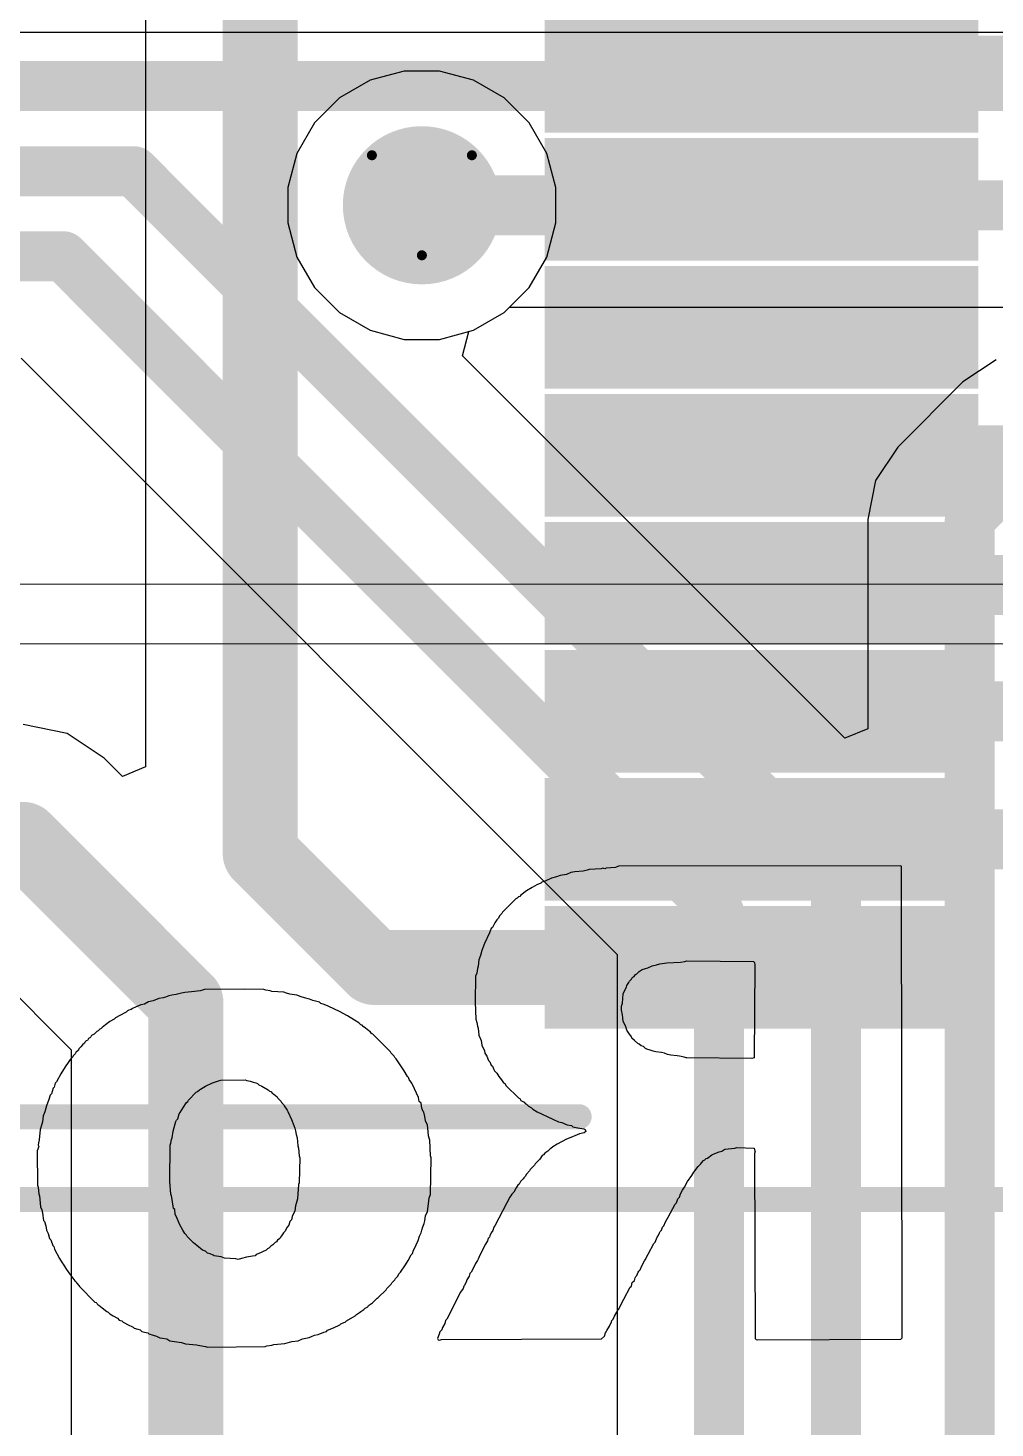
# Model space of a CAD drawing. Header units: inches. Extents: x -21 to 276, y -5 to 220.
# Drawn here: x 42.23 to 47.15, y 39.46 to 46.56 of the extents above; entities that cross this region are included whole.
import ezdxf

# ---------------------------------------------------------------- set-up
doc = ezdxf.new("R2010")
doc.units = ezdxf.units.IN
for name, color, linetype in [('Bottom Layer', 5, 'Continuous'), ('Bottom Overlay', 54, 'Continuous'), ('Bottom Solder', 6, 'Continuous'), ('Drill Drawing', 1, 'Continuous'), ('Ground', 16, 'Continuous'), ('Power + Signal', 76, 'Continuous'), ('Top Layer', 1, 'Continuous'), ('Top Overlay', 2, 'Continuous'), ('Top Paste', 8, 'Continuous'), ('Top Solder', 216, 'Continuous'), ('Via Holes', 16, 'Continuous')]:
    doc.layers.add(name, color=color, linetype=linetype)

# ---------------------------------------------------------------- blocks, each defined once
blk = doc.blocks.new('SSOP_20_208____1')
at = {"layer": 'Top Layer'}
for points in [[(2.491, 1.835), (4.491, 1.835), (4.491, 1.415), (2.491, 1.415)], [(2.491, 1.185), (4.491, 1.185), (4.491, 0.765), (2.491, 0.765)], [(2.491, 0.535), (4.491, 0.535), (4.491, 0.115), (2.491, 0.115)], [(2.491, -0.115), (4.491, -0.115), (4.491, -0.535), (2.491, -0.535)], [(2.491, -0.765), (4.491, -0.765), (4.491, -1.185), (2.491, -1.185)], [(2.491, -1.415), (4.491, -1.415), (4.491, -1.835), (2.491, -1.835)], [(2.491, -2.065), (4.491, -2.065), (4.491, -2.485), (2.491, -2.485)], [(2.491, -2.715), (4.491, -2.715), (4.491, -3.135), (2.491, -3.135)]]:
    blk.add_hatch(color=1, dxfattribs=at).paths.add_polyline_path(points)
at = {"layer": 'Top Paste'}
for points in [[(2.491, 1.835), (4.491, 1.835), (4.491, 1.415), (2.491, 1.415)], [(2.491, 1.185), (4.491, 1.185), (4.491, 0.765), (2.491, 0.765)], [(2.491, 0.535), (4.491, 0.535), (4.491, 0.115), (2.491, 0.115)], [(2.491, -0.115), (4.491, -0.115), (4.491, -0.535), (2.491, -0.535)], [(2.491, -0.765), (4.491, -0.765), (4.491, -1.185), (2.491, -1.185)], [(2.491, -1.415), (4.491, -1.415), (4.491, -1.835), (2.491, -1.835)], [(2.491, -2.065), (4.491, -2.065), (4.491, -2.485), (2.491, -2.485)], [(2.491, -2.715), (4.491, -2.715), (4.491, -3.135), (2.491, -3.135)]]:
    blk.add_hatch(color=8, dxfattribs=at).paths.add_polyline_path(points)
at = {"layer": 'Top Solder'}
for points in [[(2.3894, 1.9366), (4.5926, 1.9366), (4.5926, 1.3134), (2.3894, 1.3134)], [(2.3894, 1.2866), (4.5926, 1.2866), (4.5926, 0.6634), (2.3894, 0.6634)], [(2.3894, 0.6366), (4.5926, 0.6366), (4.5926, 0.0134), (2.3894, 0.0134)], [(2.3894, -0.0134), (4.5926, -0.0134), (4.5926, -0.6366), (2.3894, -0.6366)], [(2.3894, -0.6634), (4.5926, -0.6634), (4.5926, -1.2866), (2.3894, -1.2866)], [(2.3894, -1.3134), (4.5926, -1.3134), (4.5926, -1.9366), (2.3894, -1.9366)], [(2.3894, -1.9634), (4.5926, -1.9634), (4.5926, -2.5866), (2.3894, -2.5866)], [(2.3894, -2.6134), (4.5926, -2.6134), (4.5926, -3.2366), (2.3894, -3.2366)]]:
    blk.add_hatch(color=216, dxfattribs=at).paths.add_polyline_path(points)
at = {"layer": 'Top Overlay'}
blk.add_lwpolyline([(-2.54, -3.683, 0.127, 0.127, 0), (2.5654, -3.683, 0.127, 0.127, 0)], format="xyseb", dxfattribs=at)
blk.add_lwpolyline([(2.5337, -3.683, 0.0635, 0.0635, 1), (2.5972, -3.683, 0.0635, 0.0635, 1)], format="xyseb", close=True, dxfattribs=at)
blk = doc.blocks.new('HC_49S_SMD_52')
at = {"layer": 'Top Overlay'}
blk.add_lwpolyline([(-5.715, 2.5146, 0.127, 0.127, 0), (5.715, 2.5146, 0.127, 0.127, 0)], format="xyseb", dxfattribs=at)

msp = doc.modelspace()

# ---------------------------------------------------------------- hatches: boundary and pattern name
at = {"layer": 'Bottom Layer'}
h = msp.add_hatch(color=5, dxfattribs=at)
edge = h.paths.add_edge_path()
edge.add_arc((44.2353, 45.6628), 0.3, 0, 360)
at = {"layer": 'Bottom Solder'}
h = msp.add_hatch(color=6, dxfattribs=at)
edge = h.paths.add_edge_path()
edge.add_arc((44.2353, 45.6628), 0.4016, 0, 360)
at = {"layer": 'Ground'}
h = msp.add_hatch(color=16, dxfattribs=at)
edge = h.paths.add_edge_path()
edge.add_arc((44.2353, 45.6628), 0.3, 0, 360)
at = {"layer": 'Power + Signal'}
h = msp.add_hatch(color=76, dxfattribs=at)
edge = h.paths.add_edge_path()
edge.add_arc((44.2353, 45.6628), 0.3, 0, 360)
at = {"layer": 'Top Layer'}
msp.add_hatch(color=1, dxfattribs=at).paths.add_polyline_path([(44.96, 46.1653), (48.199, 46.1653), (48.199, 46.5242), (44.96, 46.5242)])
h = msp.add_hatch(color=1, dxfattribs=at)
edge = h.paths.add_edge_path()
edge.add_arc((44.2353, 45.6628), 0.3, 0, 360)
at = {"layer": 'Top Solder'}
h = msp.add_hatch(color=216, dxfattribs=at)
edge = h.paths.add_edge_path()
edge.add_arc((44.2353, 45.6628), 0.4016, 0, 360)
at = {"layer": 'Via Holes'}
h = msp.add_hatch(color=7, dxfattribs=at)
edge = h.paths.add_edge_path()
edge.add_arc((44.2353, 45.6628), 0.15, 0, 360)

# ---------------------------------------------------------------- linework, layer by layer
at = {"layer": 'Bottom Layer'}
for p, q in [((28.7958, 46.5409), (57.7013, 46.5409)), ((44.1456, 46.3438), (43.9724, 46.2974)), ((44.3249, 46.3438), (44.1456, 46.3438)), ((44.4981, 46.2974), (44.3249, 46.3438)), ((43.9724, 46.2974), (43.8171, 46.2077)), ((44.6534, 46.2077), (44.4981, 46.2974)), ((43.8171, 46.2077), (43.6903, 46.081)), ((44.7802, 46.081), (44.6534, 46.2077)), ((43.6903, 46.081), (43.6007, 45.9257)), ((44.8699, 45.9257), (44.7802, 46.081)), ((43.6007, 45.9257), (43.5543, 45.7525)), ((44.9163, 45.7525), (44.8699, 45.9257)), ((43.5543, 45.7525), (43.5543, 45.5732)), ((44.9163, 45.5732), (44.9163, 45.7525)), ((43.5543, 45.5732), (43.6007, 45.4)), ((44.8699, 45.4), (44.9163, 45.5732)), ((43.6007, 45.4), (43.6903, 45.2447)), ((44.7802, 45.2447), (44.8699, 45.4)), ((43.6903, 45.2447), (43.8171, 45.1179)), ((44.6534, 45.1179), (44.7802, 45.2447)), ((43.8171, 45.1179), (43.9724, 45.0282)), ((44.4981, 45.0282), (44.6534, 45.1179)), ((43.9724, 45.0282), (44.1456, 44.9818)), ((44.3249, 44.9818), (44.4981, 45.0282)), ((44.1456, 44.9818), (44.3249, 44.9818))]:
    msp.add_line(p, q, dxfattribs=at)
at = {"layer": 'Bottom Overlay'}
for p, q in [((50.5387, 43.7401), (36.612, 43.7369)), ((36.6882, 43.435), (50.2653, 43.4381)), ((45.1453, 42.294), (45.0849, 42.2908)), ((45.1549, 42.2972), (45.1453, 42.294)), ((45.1644, 42.294), (45.1549, 42.2972)), ((45.1707, 42.2972), (45.1644, 42.294)), ((45.2184, 42.3004), (45.1707, 42.2972)), ((45.2343, 42.3067), (45.2184, 42.3004)), ((46.6677, 42.3099), (45.2343, 42.3067)), ((46.6724, 42.3051), (46.6677, 42.3099)), ((46.6756, 39.912), (46.6724, 42.3051)), ((44.8402, 42.2209), (44.8196, 42.213)), ((44.845, 42.2257), (44.8402, 42.2209)), ((44.8656, 42.2336), (44.845, 42.2257)), ((44.8942, 42.2463), (44.8656, 42.2336)), ((44.9197, 42.2527), (44.8942, 42.2463)), ((44.9371, 42.2606), (44.9197, 42.2527)), ((44.9705, 42.2654), (44.9371, 42.2606)), ((44.9928, 42.2749), (44.9705, 42.2654)), ((45.0118, 42.2781), (44.9928, 42.2749)), ((45.0547, 42.2829), (45.0118, 42.2781)), ((45.0754, 42.2876), (45.0547, 42.2829)), ((45.0849, 42.2908), (45.0754, 42.2876)), ((44.7258, 42.151), (44.7194, 42.1446)), ((44.7322, 42.1542), (44.7258, 42.151)), ((44.7385, 42.1605), (44.7322, 42.1542)), ((44.7671, 42.1828), (44.7385, 42.1605)), ((44.7957, 42.1987), (44.7671, 42.1828)), ((44.8196, 42.213), (44.7957, 42.1987)), ((44.7131, 42.1415), (44.6448, 42.0731)), ((44.7194, 42.1446), (44.7131, 42.1415)), ((44.6066, 42.0191), (44.5939, 41.9968)), ((44.6162, 42.035), (44.6066, 42.0191)), ((44.6225, 42.0413), (44.6162, 42.035)), ((44.632, 42.0572), (44.6225, 42.0413)), ((44.6416, 42.0668), (44.632, 42.0572)), ((44.6448, 42.0731), (44.6416, 42.0668)), ((44.578, 41.9682), (44.5526, 41.9142)), ((44.5812, 41.9746), (44.578, 41.9682)), ((44.5876, 41.9905), (44.5812, 41.9746)), ((44.5939, 41.9968), (44.5876, 41.9905)), ((44.5399, 41.8793), (44.5335, 41.8538)), ((44.5446, 41.8936), (44.5399, 41.8793)), ((44.5526, 41.9142), (44.5446, 41.8936)), ((44.5208, 41.7998), (44.5176, 41.7871)), ((44.524, 41.8316), (44.5208, 41.7998)), ((44.5335, 41.8538), (44.524, 41.8316)), ((45.3837, 41.7919), (45.4059, 41.8014)), ((45.4059, 41.8014), (45.4266, 41.8062)), ((45.4266, 41.8062), (45.4441, 41.8109)), ((45.4441, 41.8109), (45.4568, 41.8141)), ((45.4568, 41.8141), (45.479, 41.8173)), ((45.479, 41.8173), (45.5489, 41.8205)), ((45.5489, 41.8205), (45.5712, 41.8236)), ((45.5712, 41.8236), (45.5807, 41.8268)), ((45.5807, 41.8268), (45.9208, 41.8236)), ((45.9208, 41.8236), (45.9256, 41.8189)), ((45.9271, 41.8046), (45.924, 41.3342)), ((45.9256, 41.8189), (45.9271, 41.8046)), ((44.5081, 41.7489), (44.5065, 41.6171)), ((44.5145, 41.7648), (44.5081, 41.7489)), ((44.5176, 41.7871), (44.5145, 41.7648)), ((45.2867, 41.7172), (45.2899, 41.7235)), ((45.2899, 41.7235), (45.2995, 41.7331)), ((45.2995, 41.7331), (45.3026, 41.7394)), ((45.3026, 41.7394), (45.3074, 41.7442)), ((45.3074, 41.7442), (45.3138, 41.7474)), ((45.3138, 41.7474), (45.3201, 41.7569)), ((45.3201, 41.7569), (45.3265, 41.7601)), ((45.3265, 41.7601), (45.3392, 41.7728)), ((45.3392, 41.7728), (45.3551, 41.7823)), ((45.3551, 41.7823), (45.371, 41.7887)), ((45.371, 41.7887), (45.3837, 41.7919)), ((42.9651, 41.652), (42.9492, 41.6488)), ((42.9873, 41.6552), (42.9651, 41.652)), ((43.0144, 41.6631), (42.9873, 41.6552)), ((43.0303, 41.6663), (43.0144, 41.6631)), ((43.0652, 41.6695), (43.0303, 41.6663)), ((43.1081, 41.6743), (43.0652, 41.6695)), ((43.1208, 41.6774), (43.1081, 41.6743)), ((43.1304, 41.6806), (43.1208, 41.6774)), ((43.3338, 41.6838), (43.1304, 41.6806)), ((43.4323, 41.6806), (43.3338, 41.6838)), ((43.4418, 41.6774), (43.4323, 41.6806)), ((43.4641, 41.6743), (43.4418, 41.6774)), ((43.4736, 41.6711), (43.4641, 41.6743)), ((43.534, 41.6679), (43.4736, 41.6711)), ((43.5483, 41.6631), (43.534, 41.6679)), ((43.5642, 41.6568), (43.5483, 41.6631)), ((43.6007, 41.652), (43.5642, 41.6568)), ((43.6214, 41.6441), (43.6007, 41.652)), ((45.255, 41.6123), (45.2581, 41.66)), ((45.2581, 41.66), (45.274, 41.6949)), ((45.274, 41.6949), (45.2772, 41.7013)), ((45.2772, 41.7013), (45.2867, 41.7172)), ((42.7649, 41.5853), (42.7585, 41.5789)), ((42.7808, 41.5916), (42.7649, 41.5853)), ((42.8078, 41.6028), (42.7808, 41.5916)), ((42.8253, 41.6075), (42.8078, 41.6028)), ((42.8459, 41.6186), (42.8253, 41.6075)), ((42.8698, 41.6234), (42.8459, 41.6186)), ((42.8984, 41.6361), (42.8698, 41.6234)), ((42.9206, 41.6393), (42.8984, 41.6361)), ((42.9333, 41.6425), (42.9206, 41.6393)), ((42.9492, 41.6488), (42.9333, 41.6425)), ((43.6389, 41.6393), (43.6214, 41.6441)), ((43.6643, 41.6329), (43.6389, 41.6393)), ((43.6818, 41.625), (43.6643, 41.6329)), ((43.6945, 41.6218), (43.6818, 41.625)), ((43.7151, 41.6171), (43.6945, 41.6218)), ((43.7215, 41.6107), (43.7151, 41.6171)), ((43.7342, 41.6075), (43.7215, 41.6107)), ((43.7565, 41.598), (43.7342, 41.6075)), ((43.7628, 41.5948), (43.7565, 41.598)), ((43.8168, 41.5694), (43.7628, 41.5948)), ((44.5065, 41.6171), (44.5097, 41.5312)), ((45.2486, 41.5964), (45.255, 41.6123)), ((45.2502, 41.5757), (45.2486, 41.5964)), ((42.6505, 41.5185), (42.6282, 41.5026)), ((42.6727, 41.5312), (42.6505, 41.5185)), ((42.6791, 41.5376), (42.6727, 41.5312)), ((42.7267, 41.563), (42.6791, 41.5376)), ((42.7331, 41.5662), (42.7267, 41.563)), ((42.7395, 41.5726), (42.7331, 41.5662)), ((42.7458, 41.5757), (42.7395, 41.5726)), ((42.7585, 41.5789), (42.7458, 41.5757)), ((43.8582, 41.5471), (43.8168, 41.5694)), ((43.8931, 41.5249), (43.8582, 41.5471)), ((43.9154, 41.5122), (43.8931, 41.5249)), ((43.9249, 41.5026), (43.9154, 41.5122)), ((44.5097, 41.5312), (44.5145, 41.5138)), ((44.5145, 41.5138), (44.5176, 41.4947)), ((45.255, 41.5519), (45.2502, 41.5757)), ((45.2581, 41.5201), (45.255, 41.5519)), ((45.2709, 41.4915), (45.2581, 41.5201)), ((42.5535, 41.4407), (42.5488, 41.4359)), ((42.5567, 41.447), (42.5535, 41.4407)), ((42.571, 41.455), (42.5567, 41.447)), ((42.5837, 41.4677), (42.571, 41.455)), ((42.5901, 41.4709), (42.5837, 41.4677)), ((42.5996, 41.4804), (42.5901, 41.4709)), ((42.606, 41.4836), (42.5996, 41.4804)), ((42.6107, 41.4883), (42.606, 41.4836)), ((42.6282, 41.5026), (42.6107, 41.4883)), ((43.9313, 41.4995), (43.9249, 41.5026)), ((43.9376, 41.4931), (43.9313, 41.4995)), ((43.9487, 41.4852), (43.9376, 41.4931)), ((43.9662, 41.4709), (43.9487, 41.4852)), ((43.9726, 41.4677), (43.9662, 41.4709)), ((43.9789, 41.4581), (43.9726, 41.4677)), ((43.9853, 41.455), (43.9789, 41.4581)), ((44.0759, 41.3644), (43.9853, 41.455)), ((44.5176, 41.4947), (44.5208, 41.4852)), ((44.5208, 41.4852), (44.524, 41.4502)), ((44.524, 41.4502), (44.5367, 41.4216)), ((45.2772, 41.4756), (45.2709, 41.4915)), ((45.2867, 41.4597), (45.2772, 41.4756)), ((45.2995, 41.4407), (45.2867, 41.4597)), ((45.3026, 41.4343), (45.2995, 41.4407)), ((42.49, 41.3739), (42.4773, 41.3612)), ((42.4931, 41.3803), (42.49, 41.3739)), ((42.5027, 41.3898), (42.4931, 41.3803)), ((42.5106, 41.4009), (42.5027, 41.3898)), ((42.5218, 41.4089), (42.5106, 41.4009)), ((42.5249, 41.4152), (42.5218, 41.4089)), ((42.5297, 41.42), (42.5249, 41.4152)), ((42.536, 41.4232), (42.5297, 41.42)), ((42.5424, 41.4327), (42.536, 41.4232)), ((42.5488, 41.4359), (42.5424, 41.4327)), ((44.5367, 41.4216), (44.5399, 41.3994)), ((44.5399, 41.3994), (44.5526, 41.3707)), ((44.5526, 41.3707), (44.5558, 41.358)), ((45.3154, 41.4216), (45.3026, 41.4343)), ((45.3328, 41.4073), (45.3154, 41.4216)), ((45.3392, 41.4041), (45.3328, 41.4073)), ((45.3487, 41.3946), (45.3392, 41.4041)), ((45.3614, 41.3914), (45.3487, 41.3946)), ((45.371, 41.3819), (45.3614, 41.3914)), ((45.3773, 41.3787), (45.371, 41.3819)), ((45.3948, 41.3739), (45.3773, 41.3787)), ((45.4107, 41.3676), (45.3948, 41.3739)), ((45.4234, 41.3644), (45.4107, 41.3676)), ((42.4391, 41.3104), (42.4232, 41.2881)), ((42.4487, 41.3263), (42.4391, 41.3104)), ((42.4614, 41.339), (42.4487, 41.3263)), ((42.4645, 41.3453), (42.4614, 41.339)), ((42.4741, 41.3549), (42.4645, 41.3453)), ((42.4773, 41.3612), (42.4741, 41.3549)), ((44.079, 41.358), (44.0759, 41.3644)), ((44.0949, 41.3421), (44.079, 41.358)), ((44.0981, 41.3358), (44.0949, 41.3421)), ((44.1045, 41.3294), (44.0981, 41.3358)), ((44.114, 41.3135), (44.1045, 41.3294)), ((44.1188, 41.3088), (44.114, 41.3135)), ((44.1458, 41.269), (44.1188, 41.3088)), ((44.5558, 41.358), (44.5653, 41.3421)), ((44.5653, 41.3421), (44.5733, 41.3215)), ((44.5733, 41.3215), (44.5812, 41.3135)), ((44.5812, 41.3135), (44.5876, 41.2976)), ((44.5876, 41.2976), (44.5939, 41.2913)), ((45.452, 41.3612), (45.4234, 41.3644)), ((45.4679, 41.358), (45.452, 41.3612)), ((45.4838, 41.3517), (45.4679, 41.358)), ((45.4997, 41.3485), (45.4838, 41.3517)), ((45.5315, 41.3453), (45.4997, 41.3485)), ((45.5442, 41.3421), (45.5315, 41.3453)), ((45.568, 41.3374), (45.5442, 41.3421)), ((45.5775, 41.3342), (45.568, 41.3374)), ((45.5807, 41.3342), (45.5775, 41.3342)), ((45.9113, 41.331), (45.5807, 41.3342)), ((45.924, 41.3342), (45.9113, 41.331)), ((42.401, 41.2532), (42.3787, 41.2118)), ((42.4232, 41.2881), (42.401, 41.2532)), ((44.1617, 41.2404), (44.1458, 41.269)), ((44.168, 41.2341), (44.1617, 41.2404)), ((44.1712, 41.2246), (44.168, 41.2341)), ((44.5939, 41.2913), (44.6003, 41.2754)), ((44.6003, 41.2754), (44.6034, 41.269)), ((44.6034, 41.269), (44.6162, 41.2563)), ((44.6162, 41.2563), (44.6257, 41.2404)), ((44.6257, 41.2404), (44.64, 41.223)), ((42.3565, 41.1642), (42.3533, 41.1515)), ((42.3628, 41.1801), (42.3565, 41.1642)), ((42.3676, 41.1848), (42.3628, 41.1801)), ((42.3724, 41.2055), (42.3676, 41.1848)), ((42.3787, 41.2118), (42.3724, 41.2055)), ((43.0493, 41.1197), (43.0891, 41.1594)), ((43.0891, 41.1594), (43.0954, 41.1626)), ((43.0954, 41.1626), (43.1049, 41.1721)), ((43.1049, 41.1721), (43.1113, 41.1753)), ((43.1113, 41.1753), (43.1367, 41.1912)), ((43.1367, 41.1912), (43.1717, 41.2071)), ((43.1717, 41.2071), (43.2019, 41.2182)), ((43.2019, 41.2182), (43.2146, 41.2214)), ((43.2146, 41.2214), (43.3369, 41.223)), ((43.3369, 41.223), (43.3465, 41.2198)), ((43.3465, 41.2198), (43.3624, 41.2166)), ((43.3624, 41.2166), (43.3783, 41.2103)), ((43.3783, 41.2103), (43.391, 41.2071)), ((43.391, 41.2071), (43.4005, 41.2039)), ((43.4005, 41.2039), (43.4069, 41.1975)), ((43.4069, 41.1975), (43.4228, 41.1912)), ((43.4228, 41.1912), (43.4545, 41.1721)), ((43.4545, 41.1721), (43.4609, 41.1658)), ((43.4609, 41.1658), (43.4673, 41.1626)), ((43.4673, 41.1626), (43.4768, 41.153)), ((44.1839, 41.2055), (44.1712, 41.2246)), ((44.1871, 41.1991), (44.1839, 41.2055)), ((44.2189, 41.1324), (44.1871, 41.1991)), ((44.64, 41.223), (44.6495, 41.2071)), ((44.6495, 41.2071), (44.6559, 41.2039)), ((44.6559, 41.2039), (44.6638, 41.1928)), ((44.6638, 41.1928), (44.7258, 41.1308)), ((42.3279, 41.0911), (42.3247, 41.0784)), ((42.3406, 41.1229), (42.3279, 41.0911)), ((42.347, 41.1451), (42.3406, 41.1229)), ((42.3533, 41.1515), (42.347, 41.1451)), ((43.008, 41.0561), (43.0239, 41.0847)), ((43.0239, 41.0847), (43.0398, 41.107)), ((43.0398, 41.107), (43.0461, 41.1133)), ((43.0461, 41.1133), (43.0493, 41.1197)), ((43.4768, 41.153), (43.4831, 41.1499)), ((43.4831, 41.1499), (43.5006, 41.1356)), ((43.5006, 41.1356), (43.5038, 41.1292)), ((43.5038, 41.1292), (43.5197, 41.1133)), ((43.5197, 41.1133), (43.5229, 41.107)), ((43.5229, 41.107), (43.5324, 41.0974)), ((43.5324, 41.0974), (43.5356, 41.0911)), ((43.5356, 41.0911), (43.5515, 41.0688)), ((44.2221, 41.1133), (44.2189, 41.1324)), ((44.2316, 41.1038), (44.2221, 41.1133)), ((44.2348, 41.0784), (44.2316, 41.1038)), ((44.7258, 41.1308), (44.7322, 41.1276)), ((44.7322, 41.1276), (44.7385, 41.1181)), ((44.7385, 41.1181), (44.7544, 41.1086)), ((44.7544, 41.1086), (44.7608, 41.1022)), ((44.7608, 41.1022), (44.7671, 41.099)), ((44.7671, 41.099), (44.7767, 41.0895)), ((44.7767, 41.0895), (44.7925, 41.0799)), ((42.312, 41.0402), (42.3072, 41.01)), ((42.3199, 41.0609), (42.312, 41.0402)), ((42.3247, 41.0784), (42.3199, 41.0609)), ((42.9858, 41.0116), (42.9889, 41.018)), ((42.9889, 41.018), (42.9953, 41.0243)), ((42.9953, 41.0243), (43.0017, 41.0498)), ((43.0017, 41.0498), (43.008, 41.0561)), ((43.5515, 41.0688), (43.5547, 41.0625)), ((43.5547, 41.0625), (43.5737, 41.0212)), ((43.5737, 41.0212), (43.5848, 40.991)), ((44.2411, 41.0625), (44.2348, 41.0784)), ((44.2459, 41.0577), (44.2411, 41.0625)), ((44.2507, 41.037), (44.2459, 41.0577)), ((44.2538, 41.0148), (44.2507, 41.037)), ((44.2634, 40.9925), (44.2538, 41.0148)), ((44.7925, 41.0799), (44.7989, 41.0736)), ((44.7989, 41.0736), (44.8211, 41.0609)), ((44.8211, 41.0609), (44.9006, 41.0227)), ((44.9006, 41.0227), (44.9292, 41.01)), ((42.2961, 40.9703), (42.2913, 40.9179)), ((42.304, 40.9973), (42.2961, 40.9703)), ((42.3072, 41.01), (42.304, 40.9973)), ((42.9667, 40.929), (42.9715, 40.9624)), ((42.9715, 40.9624), (42.9826, 40.9989)), ((42.9826, 40.9989), (42.9858, 41.0116)), ((43.5848, 40.991), (43.5896, 40.9767)), ((43.5896, 40.9767), (43.5928, 40.9639)), ((43.5928, 40.9639), (43.596, 40.9449)), ((43.596, 40.9449), (43.6023, 40.929)), ((44.2666, 40.9608), (44.2634, 40.9925)), ((44.2697, 40.9385), (44.2666, 40.9608)), ((44.9292, 41.01), (44.9467, 41.0053)), ((44.9467, 41.0053), (44.9737, 40.9941)), ((44.9737, 40.9941), (44.9959, 40.991)), ((45.0246, 40.9433), (44.9928, 40.9306)), ((44.9959, 40.991), (45.0023, 40.9846)), ((45.0023, 40.9846), (45.0277, 40.9782)), ((45.0357, 40.9481), (45.0246, 40.9433)), ((45.0277, 40.9782), (45.0579, 40.9735)), ((45.0595, 40.9528), (45.0357, 40.9481)), ((45.0579, 40.9735), (45.0643, 40.9703)), ((45.0675, 40.9608), (45.0595, 40.9528)), ((45.0643, 40.9703), (45.0675, 40.9608)), ((42.2897, 40.8845), (42.2802, 40.8622)), ((42.2882, 40.902), (42.2866, 40.8908)), ((42.2866, 40.8908), (42.2897, 40.8845)), ((42.2913, 40.9179), (42.2882, 40.902)), ((42.954, 40.7065), (42.9572, 40.8908)), ((42.9572, 40.8908), (42.9603, 40.9004)), ((42.9603, 40.9004), (42.9635, 40.9195)), ((42.9635, 40.9195), (42.9667, 40.929)), ((43.6023, 40.929), (43.6055, 40.8877)), ((43.6055, 40.8877), (43.6087, 40.875)), ((43.6087, 40.875), (43.6119, 40.8368)), ((44.2729, 40.9258), (44.2697, 40.9385)), ((44.2761, 40.9163), (44.2729, 40.9258)), ((44.2793, 40.8368), (44.2761, 40.9163)), ((44.8847, 40.8702), (44.8752, 40.8607)), ((44.8911, 40.8734), (44.8847, 40.8702)), ((44.9006, 40.8829), (44.8911, 40.8734)), ((44.9228, 40.8956), (44.9006, 40.8829)), ((44.9705, 40.921), (44.9228, 40.8956)), ((44.9928, 40.9306), (44.9705, 40.921)), ((45.7587, 40.8607), (45.7746, 40.8702)), ((45.7746, 40.8702), (45.8254, 40.8765)), ((45.8254, 40.8765), (45.835, 40.8797)), ((45.835, 40.8797), (45.924, 40.8765)), ((45.924, 40.8765), (45.9271, 40.8607)), ((42.2802, 40.8622), (42.2834, 40.6874)), ((43.6119, 40.8368), (43.615, 40.8273)), ((43.615, 40.8273), (43.6119, 40.7002)), ((44.2825, 40.8273), (44.2793, 40.8368)), ((44.2793, 40.6398), (44.2825, 40.8273)), ((44.8339, 40.8193), (44.81, 40.7955)), ((44.8466, 40.8384), (44.8339, 40.8193)), ((44.8529, 40.8416), (44.8466, 40.8384)), ((44.8593, 40.8511), (44.8529, 40.8416)), ((44.8752, 40.8607), (44.8593, 40.8511)), ((45.6522, 40.7955), (45.6554, 40.8019)), ((45.6554, 40.8019), (45.6665, 40.813)), ((45.6665, 40.813), (45.6729, 40.8162)), ((45.6729, 40.8162), (45.6793, 40.8225)), ((45.6793, 40.8225), (45.6856, 40.8257)), ((45.6856, 40.8257), (45.7079, 40.8416)), ((45.7079, 40.8416), (45.7237, 40.8479)), ((45.7237, 40.8479), (45.746, 40.8575)), ((45.746, 40.8575), (45.7587, 40.8607)), ((45.9287, 40.8591), (45.9256, 40.8495)), ((45.9256, 40.8495), (45.9287, 39.9088)), ((45.9271, 40.8607), (45.9287, 40.8591)), ((44.7592, 40.7319), (44.7528, 40.7256)), ((44.7671, 40.7431), (44.7592, 40.7319)), ((44.7814, 40.7605), (44.7671, 40.7431)), ((44.7846, 40.7669), (44.7814, 40.7605)), ((44.8068, 40.7891), (44.7846, 40.7669)), ((44.81, 40.7955), (44.8068, 40.7891)), ((45.5855, 40.7065), (45.6062, 40.7367)), ((45.6062, 40.7367), (45.6173, 40.7542)), ((45.6173, 40.7542), (45.6395, 40.7828)), ((45.6395, 40.7828), (45.6522, 40.7955)), ((42.2834, 40.6874), (42.2866, 40.6779)), ((42.2866, 40.6779), (42.2897, 40.643)), ((42.9603, 40.643), (42.954, 40.7065)), ((43.6087, 40.6906), (43.6039, 40.6191)), ((43.6119, 40.7002), (43.6087, 40.6906)), ((44.7147, 40.6747), (44.702, 40.6525)), ((44.7242, 40.6906), (44.7147, 40.6747)), ((44.729, 40.6922), (44.7242, 40.6906)), ((44.7369, 40.7065), (44.729, 40.6922)), ((44.7496, 40.7192), (44.7369, 40.7065)), ((44.7528, 40.7256), (44.7496, 40.7192)), ((45.5489, 40.6445), (45.5601, 40.662)), ((45.5601, 40.662), (45.5696, 40.6779)), ((45.5696, 40.6779), (45.5855, 40.7065)), ((42.2897, 40.643), (42.2929, 40.6334)), ((42.2929, 40.6334), (42.2977, 40.5778)), ((42.9635, 40.6334), (42.9603, 40.643)), ((42.9667, 40.6143), (42.9635, 40.6334)), ((42.973, 40.5699), (42.9667, 40.6143)), ((43.6039, 40.6191), (43.5928, 40.5826)), ((44.2634, 40.554), (44.2681, 40.5937)), ((44.2681, 40.5937), (44.2729, 40.6239)), ((44.2729, 40.6239), (44.2793, 40.6398)), ((44.667, 40.5985), (44.6066, 40.4809)), ((44.6829, 40.6271), (44.667, 40.5985)), ((44.6924, 40.643), (44.6829, 40.6271)), ((44.702, 40.6525), (44.6924, 40.643)), ((45.487, 40.5254), (45.5219, 40.5921)), ((45.5219, 40.5921), (45.5283, 40.5985)), ((45.5283, 40.5985), (45.5362, 40.6191)), ((45.5362, 40.6191), (45.5442, 40.6271)), ((45.5442, 40.6271), (45.5489, 40.6445)), ((42.2977, 40.5778), (42.304, 40.5619)), ((42.304, 40.5619), (42.3072, 40.546)), ((42.3072, 40.546), (42.3136, 40.5079)), ((42.9794, 40.5635), (42.973, 40.5699)), ((42.9826, 40.5412), (42.9794, 40.5635)), ((42.9921, 40.519), (42.9826, 40.5412)), ((43.0048, 40.4872), (42.9921, 40.519)), ((43.5769, 40.5285), (43.5721, 40.5111)), ((43.5896, 40.5571), (43.5769, 40.5285)), ((43.5928, 40.5826), (43.5896, 40.5571)), ((44.2507, 40.5063), (44.2538, 40.5317)), ((44.2538, 40.5317), (44.2634, 40.554)), ((45.4727, 40.5015), (45.487, 40.5254)), ((42.3136, 40.5079), (42.3183, 40.5031)), ((42.3183, 40.5031), (42.3247, 40.4809)), ((42.3247, 40.4809), (42.3279, 40.4586)), ((42.3279, 40.4586), (42.3374, 40.4427)), ((43.0207, 40.4586), (43.0048, 40.4872)), ((43.0303, 40.4427), (43.0207, 40.4586)), ((43.5324, 40.4459), (43.5229, 40.43)), ((43.5388, 40.4523), (43.5324, 40.4459)), ((43.5515, 40.4745), (43.5388, 40.4523)), ((43.5594, 40.4856), (43.5515, 40.4745)), ((43.5642, 40.5031), (43.5594, 40.4856)), ((43.5721, 40.5111), (43.5642, 40.5031)), ((44.2237, 40.4284), (44.2316, 40.4459)), ((44.2316, 40.4459), (44.2348, 40.4586)), ((44.2348, 40.4586), (44.2395, 40.4761)), ((44.2395, 40.4761), (44.2475, 40.4936)), ((44.2475, 40.4936), (44.2507, 40.5063)), ((44.5876, 40.4459), (44.5812, 40.43)), ((44.5955, 40.457), (44.5876, 40.4459)), ((44.6003, 40.4745), (44.5955, 40.457)), ((44.6066, 40.4809), (44.6003, 40.4745)), ((45.4361, 40.43), (45.4425, 40.4459)), ((45.4425, 40.4459), (45.4457, 40.4523)), ((45.4457, 40.4523), (45.452, 40.4586)), ((45.452, 40.4586), (45.4584, 40.4745)), ((45.4584, 40.4745), (45.4647, 40.4809)), ((45.4647, 40.4809), (45.4727, 40.5015)), ((42.3374, 40.4427), (42.3438, 40.4173)), ((42.3438, 40.4173), (42.3501, 40.4109)), ((42.3501, 40.4109), (42.3613, 40.3808)), ((42.3613, 40.3808), (42.366, 40.376)), ((42.366, 40.376), (42.3692, 40.3633)), ((43.0398, 40.4332), (43.0303, 40.4427)), ((43.043, 40.4268), (43.0398, 40.4332)), ((43.0747, 40.3951), (43.043, 40.4268)), ((43.0922, 40.3808), (43.0747, 40.3951)), ((43.1208, 40.3585), (43.0922, 40.3808)), ((43.4673, 40.3776), (43.4577, 40.368)), ((43.4784, 40.3855), (43.4673, 40.3776)), ((43.48, 40.3871), (43.4784, 40.3855)), ((43.4895, 40.3966), (43.48, 40.3871)), ((43.4959, 40.3998), (43.4895, 40.3966)), ((43.5022, 40.4094), (43.4959, 40.3998)), ((43.5133, 40.4173), (43.5022, 40.4094)), ((43.5165, 40.4237), (43.5133, 40.4173)), ((43.5229, 40.43), (43.5165, 40.4237)), ((44.1998, 40.3696), (44.2062, 40.3855)), ((44.2062, 40.3855), (44.2157, 40.4078)), ((44.2157, 40.4078), (44.2237, 40.4284)), ((44.559, 40.3887), (44.5431, 40.3601)), ((44.5685, 40.4046), (44.559, 40.3887)), ((44.5717, 40.4173), (44.5685, 40.4046)), ((44.578, 40.4237), (44.5717, 40.4173)), ((44.5812, 40.43), (44.578, 40.4237)), ((45.3853, 40.3378), (45.4139, 40.3919)), ((45.4139, 40.3919), (45.4202, 40.3982)), ((45.4202, 40.3982), (45.4298, 40.4237)), ((45.4298, 40.4237), (45.4361, 40.43)), ((42.3692, 40.3633), (42.3946, 40.3156)), ((42.3946, 40.3156), (42.4073, 40.2934)), ((43.1367, 40.3521), (43.1208, 40.3585)), ((43.1463, 40.3426), (43.1367, 40.3521)), ((43.159, 40.3394), (43.1463, 40.3426)), ((43.1749, 40.3331), (43.159, 40.3394)), ((43.1796, 40.3283), (43.1749, 40.3331)), ((43.2162, 40.3235), (43.1796, 40.3283)), ((43.2321, 40.3172), (43.2162, 40.3235)), ((43.2893, 40.314), (43.2321, 40.3172)), ((43.302, 40.3108), (43.2893, 40.314)), ((43.3195, 40.3156), (43.302, 40.3108)), ((43.3449, 40.322), (43.3195, 40.3156)), ((43.3751, 40.3267), (43.3449, 40.322)), ((43.3878, 40.3299), (43.3751, 40.3267)), ((43.3942, 40.3363), (43.3878, 40.3299)), ((43.4037, 40.3394), (43.3942, 40.3363)), ((43.445, 40.3585), (43.4037, 40.3394)), ((43.4514, 40.3649), (43.445, 40.3585)), ((43.4577, 40.368), (43.4514, 40.3649)), ((44.1521, 40.2838), (44.1649, 40.3061)), ((44.1649, 40.3061), (44.1807, 40.3347)), ((44.1807, 40.3347), (44.1871, 40.341)), ((44.1871, 40.341), (44.1919, 40.3585)), ((44.1919, 40.3585), (44.1998, 40.3696)), ((44.5176, 40.3061), (44.5081, 40.2902)), ((44.5208, 40.3124), (44.5176, 40.3061)), ((44.5272, 40.3283), (44.5208, 40.3124)), ((44.5367, 40.3442), (44.5272, 40.3283)), ((44.5431, 40.3601), (44.5367, 40.3442)), ((45.3519, 40.2791), (45.3662, 40.3029)), ((45.3662, 40.3029), (45.3694, 40.3092)), ((45.3694, 40.3092), (45.3853, 40.3378)), ((42.4073, 40.2934), (42.4137, 40.287)), ((42.4137, 40.287), (42.4264, 40.2648)), ((42.4264, 40.2648), (42.4423, 40.2425)), ((42.4423, 40.2425), (42.4725, 40.2028)), ((44.1108, 40.2234), (44.1204, 40.2393)), ((44.1204, 40.2393), (44.1267, 40.2457)), ((44.1267, 40.2457), (44.1363, 40.2616)), ((44.1363, 40.2616), (44.1426, 40.2679)), ((44.1426, 40.2679), (44.1521, 40.2838)), ((44.4795, 40.2393), (44.4763, 40.2266)), ((44.4859, 40.2457), (44.4795, 40.2393)), ((44.5017, 40.2743), (44.4859, 40.2457)), ((44.5081, 40.2902), (44.5017, 40.2743)), ((45.3281, 40.2298), (45.3344, 40.2457)), ((45.3344, 40.2457), (45.3376, 40.252)), ((45.3376, 40.252), (45.344, 40.2584)), ((45.344, 40.2584), (45.3519, 40.2791)), ((42.4725, 40.2028), (42.4773, 40.198)), ((42.4773, 40.198), (42.4804, 40.1917)), ((42.4804, 40.1917), (42.4931, 40.1789)), ((42.4931, 40.1789), (42.4963, 40.1726)), ((42.4963, 40.1726), (42.5742, 40.0947)), ((44.0536, 40.1567), (44.0568, 40.163)), ((44.0568, 40.163), (44.079, 40.1853)), ((44.079, 40.1853), (44.0822, 40.1917)), ((44.0822, 40.1917), (44.0981, 40.2075)), ((44.0981, 40.2075), (44.1013, 40.2139)), ((44.1013, 40.2139), (44.1108, 40.2234)), ((44.4445, 40.163), (44.4318, 40.144)), ((44.4477, 40.1758), (44.4445, 40.163)), ((44.4493, 40.1773), (44.4477, 40.1758)), ((44.4604, 40.1948), (44.4493, 40.1773)), ((44.4636, 40.2075), (44.4604, 40.1948)), ((44.4763, 40.2266), (44.4636, 40.2075)), ((45.2613, 40.109), (45.2931, 40.1694)), ((45.2931, 40.1694), (45.2995, 40.1758)), ((45.2995, 40.1758), (45.3042, 40.1932)), ((45.3042, 40.1932), (45.3154, 40.2044)), ((45.3154, 40.2044), (45.3185, 40.2171)), ((45.3185, 40.2171), (45.3217, 40.2234)), ((45.3217, 40.2234), (45.3281, 40.2298)), ((42.5742, 40.0947), (42.5805, 40.0915)), ((42.5805, 40.0915), (42.5821, 40.09)), ((42.5821, 40.09), (42.5837, 40.0884)), ((42.5837, 40.0884), (42.5869, 40.082)), ((43.9646, 40.0772), (43.9837, 40.09)), ((43.9837, 40.09), (44.0075, 40.1138)), ((44.0075, 40.1138), (44.0139, 40.117)), ((44.0139, 40.117), (44.0536, 40.1567)), ((44.4318, 40.144), (44.3619, 40.0073)), ((45.2423, 40.0741), (45.2613, 40.109)), ((42.5869, 40.082), (42.5933, 40.0788)), ((42.5933, 40.0788), (42.6107, 40.0645)), ((42.6107, 40.0645), (42.6346, 40.047)), ((42.6346, 40.047), (42.6409, 40.0439)), ((42.6409, 40.0439), (42.6505, 40.0343)), ((42.6505, 40.0343), (42.6664, 40.0248)), ((42.6664, 40.0248), (42.6886, 40.0121)), ((43.8518, 39.9994), (43.8963, 40.0248)), ((43.8963, 40.0248), (43.9027, 40.0312)), ((43.9027, 40.0312), (43.9186, 40.0407)), ((43.9186, 40.0407), (43.9249, 40.047)), ((43.9249, 40.047), (43.9408, 40.0566)), ((43.9408, 40.0566), (43.9472, 40.0629)), ((43.9472, 40.0629), (43.9615, 40.0709)), ((43.9615, 40.0709), (43.9646, 40.0772)), ((45.2073, 40.0073), (45.2136, 40.0232)), ((45.2136, 40.0232), (45.2264, 40.0423)), ((45.2264, 40.0423), (45.2295, 40.0518)), ((45.2295, 40.0518), (45.2359, 40.0582)), ((45.2359, 40.0582), (45.2423, 40.0741)), ((42.6886, 40.0121), (42.6981, 40.0026)), ((42.6981, 40.0026), (42.7108, 39.9994)), ((42.7108, 39.9994), (42.7172, 39.993)), ((42.7172, 39.993), (42.7458, 39.9771)), ((42.7458, 39.9771), (42.7617, 39.9708)), ((42.7617, 39.9708), (42.7681, 39.9676)), ((42.7681, 39.9676), (42.7744, 39.9612)), ((42.7744, 39.9612), (42.7919, 39.9565)), ((42.7919, 39.9565), (42.8046, 39.9533)), ((42.8046, 39.9533), (42.8126, 39.9453)), ((43.7501, 39.9453), (43.7565, 39.9517)), ((43.7565, 39.9517), (43.7867, 39.9628)), ((43.7867, 39.9628), (43.8184, 39.9787)), ((43.8184, 39.9787), (43.8232, 39.9835)), ((43.8232, 39.9835), (43.8391, 39.9898)), ((43.8391, 39.9898), (43.8455, 39.993)), ((43.8455, 39.993), (43.8518, 39.9994)), ((44.3365, 39.9533), (44.3269, 39.9438)), ((44.3397, 39.966), (44.3365, 39.9533)), ((44.3524, 39.9851), (44.3397, 39.966)), ((44.3555, 40.001), (44.3524, 39.9851)), ((44.3619, 40.0073), (44.3555, 40.001)), ((45.1723, 39.9438), (45.1755, 39.9501)), ((45.1755, 39.9501), (45.1882, 39.9724)), ((45.1882, 39.9724), (45.1978, 39.9946)), ((45.1978, 39.9946), (45.2009, 40.001)), ((45.2009, 40.001), (45.2073, 40.0073)), ((42.8126, 39.9453), (42.8253, 39.9422)), ((42.8253, 39.9422), (42.8427, 39.9374)), ((42.8427, 39.9374), (42.8475, 39.9326)), ((42.8475, 39.9326), (42.8698, 39.9263)), ((42.8698, 39.9263), (42.8872, 39.9215)), ((42.8872, 39.9215), (42.9047, 39.9136)), ((42.9047, 39.9136), (42.9174, 39.9104)), ((42.9174, 39.9104), (42.9397, 39.9072)), ((42.9397, 39.9072), (42.9556, 39.8977)), ((42.9556, 39.8977), (43.0144, 39.8897)), ((43.0144, 39.8897), (43.035, 39.8818)), ((43.035, 39.8818), (43.0906, 39.877)), ((43.0906, 39.877), (43.1065, 39.8738)), ((43.4482, 39.8722), (43.4736, 39.8754)), ((43.4736, 39.8754), (43.4831, 39.8786)), ((43.4831, 39.8786), (43.5388, 39.8834)), ((43.5388, 39.8834), (43.5753, 39.8945)), ((43.5753, 39.8945), (43.6071, 39.8977)), ((43.6071, 39.8977), (43.6293, 39.9072)), ((43.6293, 39.9072), (43.6627, 39.9152)), ((43.6627, 39.9152), (43.6738, 39.9199)), ((43.6738, 39.9199), (43.6897, 39.9263)), ((43.6897, 39.9263), (43.7088, 39.9295)), ((43.7088, 39.9295), (43.7374, 39.9422)), ((43.7374, 39.9422), (43.7501, 39.9453)), ((44.3238, 39.931), (44.3142, 39.9088)), ((44.3142, 39.9088), (44.3174, 39.9024)), ((44.3174, 39.9024), (44.3254, 39.9008)), ((44.3269, 39.9438), (44.3238, 39.931)), ((44.3254, 39.9008), (44.3349, 39.904)), ((44.3349, 39.904), (45.1485, 39.9072)), ((45.1485, 39.9072), (45.1628, 39.9215)), ((45.1628, 39.9215), (45.1676, 39.939)), ((45.1676, 39.939), (45.1723, 39.9438)), ((45.9287, 39.9088), (45.9335, 39.904)), ((45.9335, 39.904), (45.9414, 39.9024)), ((45.9414, 39.9024), (46.6692, 39.9056)), ((46.6692, 39.9056), (46.6756, 39.912)), ((43.1065, 39.8738), (43.1367, 39.8691)), ((43.1367, 39.8691), (43.1463, 39.8659)), ((43.1463, 39.8659), (43.4386, 39.8691)), ((43.4386, 39.8691), (43.4482, 39.8722))]:
    msp.add_line(p, q, dxfattribs=at)
at = {"layer": 'Drill Drawing'}
for points in [[(43.9813, 45.9168, 0.0508, 0.0508, 0), (44.4893, 45.9168, 0.0508, 0.0508, 0)], [(43.9813, 45.9168, 0.0508, 0.0508, 0), (44.2353, 45.4088, 0.0508, 0.0508, 0)], [(44.2353, 45.4088, 0.0508, 0.0508, 0), (44.4893, 45.9168, 0.0508, 0.0508, 0)]]:
    msp.add_lwpolyline(points, format="xyseb", dxfattribs=at)
for points in [[(43.9686, 45.9168, 0.0254, 0.0254, 1), (43.994, 45.9168, 0.0254, 0.0254, 1)], [(43.9686, 45.9168, 0.0254, 0.0254, 1), (43.994, 45.9168, 0.0254, 0.0254, 1)], [(44.4766, 45.9168, 0.0254, 0.0254, 1), (44.502, 45.9168, 0.0254, 0.0254, 1)], [(44.4766, 45.9168, 0.0254, 0.0254, 1), (44.502, 45.9168, 0.0254, 0.0254, 1)], [(44.2226, 45.4088, 0.0254, 0.0254, 1), (44.248, 45.4088, 0.0254, 0.0254, 1)], [(44.2226, 45.4088, 0.0254, 0.0254, 1), (44.248, 45.4088, 0.0254, 0.0254, 1)]]:
    msp.add_lwpolyline(points, format="xyseb", close=True, dxfattribs=at)
at = {"layer": 'Ground'}
for p, q in [((44.1456, 46.3438), (43.9724, 46.2974)), ((44.3249, 46.3438), (44.1456, 46.3438)), ((44.4981, 46.2974), (44.3249, 46.3438)), ((43.9724, 46.2974), (43.8171, 46.2077)), ((44.6534, 46.2077), (44.4981, 46.2974)), ((43.8171, 46.2077), (43.6903, 46.081)), ((44.7802, 46.081), (44.6534, 46.2077)), ((43.6903, 46.081), (43.6007, 45.9257)), ((44.8699, 45.9257), (44.7802, 46.081)), ((43.6007, 45.9257), (43.5543, 45.7525)), ((44.9163, 45.7525), (44.8699, 45.9257)), ((43.5543, 45.7525), (43.5543, 45.5732)), ((44.9163, 45.5732), (44.9163, 45.7525)), ((43.5543, 45.5732), (43.6007, 45.4)), ((44.8699, 45.4), (44.9163, 45.5732)), ((43.6007, 45.4), (43.6903, 45.2447)), ((44.7802, 45.2447), (44.8699, 45.4)), ((43.6903, 45.2447), (43.8171, 45.1179)), ((44.6534, 45.1179), (44.7802, 45.2447)), ((43.8171, 45.1179), (43.9724, 45.0282)), ((44.4981, 45.0282), (44.6534, 45.1179)), ((43.9724, 45.0282), (44.1456, 44.9818)), ((44.3249, 44.9818), (44.4981, 45.0282)), ((44.1456, 44.9818), (44.3249, 44.9818))]:
    msp.add_line(p, q, dxfattribs=at)
at = {"layer": 'Power + Signal'}
for p, q in [((44.6534, 45.1179), (44.6804, 45.1449)), ((44.6804, 45.1449), (56.9269, 45.1449)), ((44.4981, 45.0282), (44.6534, 45.1179)), ((44.4412, 44.8991), (44.4741, 45.0218)), ((44.4741, 45.0218), (44.4981, 45.0282)), ((42.199, 44.8861), (45.2268, 41.8583)), ((46.3836, 42.9567), (44.4412, 44.8991)), ((47.1521, 44.8781), (46.9841, 44.7658)), ((46.9841, 44.7658), (46.6527, 44.4344)), ((46.6527, 44.4344), (46.5404, 44.2663)), ((46.5404, 44.2663), (46.5009, 44.0681)), ((46.5009, 44.0681), (46.5009, 43.0053)), ((46.5009, 43.0053), (46.3836, 42.9567)), ((45.2268, 41.8583), (45.2268, 37.1193))]:
    msp.add_line(p, q, dxfattribs=at)
for points in [[(23.0987, 46.2676, 0.254, 0.254, 0), (57.1473, 46.2676, 0.254, 0.254, 0)], [(22.8966, 45.8358, 0.254, 0.254, 0), (42.772, 45.8358, 0.254, 0.254, 0)], [(42.772, 45.8358, 0.254, 0.254, 0), (46.3391, 42.2687, 0.254, 0.254, 0)], [(44.2353, 45.6628, 0.254, 0.254, 0), (57.1415, 45.6628, 0.254, 0.254, 0)], [(9.1698, 45.404, 0.254, 0.254, 0), (42.4136, 45.404, 0.254, 0.254, 0)], [(42.4136, 45.404, 0.254, 0.254, 0), (45.7448, 42.0728, 0.254, 0.254, 0)], [(47.0189, 44.0681, 0.254, 0.254, 0), (47.3503, 44.3995, 0.254, 0.254, 0)], [(47.0189, 37.3112, 0.254, 0.254, 0), (47.0189, 44.0681, 0.254, 0.254, 0)], [(46.3391, 37.3804, 0.254, 0.254, 0), (46.3391, 42.2687, 0.254, 0.254, 0)], [(45.7448, 37.1193, 0.254, 0.254, 0), (45.7448, 42.0728, 0.254, 0.254, 0)]]:
    msp.add_lwpolyline(points, format="xyseb", dxfattribs=at)
for points in [[(42.7085, 45.8358, 0.127, 0.127, 1), (42.8355, 45.8358, 0.127, 0.127, 1)], [(42.7085, 45.8358, 0.127, 0.127, 1), (42.8355, 45.8358, 0.127, 0.127, 1)], [(44.1718, 45.6628, 0.127, 0.127, 1), (44.2988, 45.6628, 0.127, 0.127, 1)], [(42.3501, 45.404, 0.127, 0.127, 1), (42.4771, 45.404, 0.127, 0.127, 1)], [(42.3501, 45.404, 0.127, 0.127, 1), (42.4771, 45.404, 0.127, 0.127, 1)], [(46.9554, 44.0681, 0.127, 0.127, 1), (47.0824, 44.0681, 0.127, 0.127, 1)], [(46.9554, 44.0681, 0.127, 0.127, 1), (47.0824, 44.0681, 0.127, 0.127, 1)], [(46.2756, 42.2687, 0.127, 0.127, 1), (46.4026, 42.2687, 0.127, 0.127, 1)], [(46.2756, 42.2687, 0.127, 0.127, 1), (46.4026, 42.2687, 0.127, 0.127, 1)], [(45.6813, 42.0728, 0.127, 0.127, 1), (45.8083, 42.0728, 0.127, 0.127, 1)], [(45.6813, 42.0728, 0.127, 0.127, 1), (45.8083, 42.0728, 0.127, 0.127, 1)]]:
    msp.add_lwpolyline(points, format="xyseb", close=True, dxfattribs=at)
at = {"layer": 'Top Layer'}
for p, q in [((42.8312, 47.0493), (42.8312, 42.8115)), ((42.4325, 42.9816), (42.2095, 43.0259)), ((42.6215, 42.8552), (42.4325, 42.9816)), ((42.7139, 42.7629), (42.6215, 42.8552)), ((42.8312, 42.8115), (42.7139, 42.7629)), ((41.9681, 41.8605), (42.4537, 41.3749)), ((42.4537, 41.3749), (42.4537, 38.7602))]:
    msp.add_line(p, q, dxfattribs=at)
for points in [[(43.4139, 42.3724, 0.381, 0.381, 0), (43.4139, 47.0493, 0.381, 0.381, 0)], [(45.319, 46.3432, 0.254, 0.254, 0), (46.5143, 46.3432, 0.254, 0.254, 0)], [(45.9295, 45.6628, 0.3048, 0.3048, 0), (45.96, 45.6932, 0.3048, 0.3048, 0)], [(44.2353, 45.6628, 0.3048, 0.3048, 0), (45.9295, 45.6628, 0.3048, 0.3048, 0)], [(45.96, 44.3932, 0.3048, 0.3048, 0), (49.1323, 44.3932, 0.3048, 0.3048, 0)], [(45.3291, 43.7534, 0.3048, 0.3048, 0), (45.96, 43.7534, 0.3048, 0.3048, 0)], [(45.96, 43.7534, 0.3048, 0.3048, 0), (45.9789, 43.7345, 0.3048, 0.3048, 0)], [(45.9789, 43.7345, 0.3048, 0.3048, 0), (47.8202, 43.7345, 0.3048, 0.3048, 0)], [(45.96, 43.0932, 0.3048, 0.3048, 0), (48.5555, 43.0932, 0.3048, 0.3048, 0)], [(38.978, 42.4432, 0.381, 0.381, 0), (42.2095, 42.4432, 0.381, 0.381, 0)], [(42.2095, 42.4432, 0.381, 0.381, 0), (43.0364, 41.6163, 0.381, 0.381, 0)], [(45.96, 42.4432, 0.3048, 0.3048, 0), (48.8835, 42.4432, 0.3048, 0.3048, 0)], [(43.4139, 42.3724, 0.381, 0.381, 0), (43.993, 41.7932, 0.381, 0.381, 0)], [(43.993, 41.7932, 0.381, 0.381, 0), (46.3391, 41.7932, 0.381, 0.381, 0)], [(43.0364, 38.7602, 0.381, 0.381, 0), (43.0364, 41.6163, 0.381, 0.381, 0)]]:
    msp.add_lwpolyline(points, format="xyseb", dxfattribs=at)
for points in [[(45.2555, 46.3432, 0.127, 0.127, 1), (45.3825, 46.3432, 0.127, 0.127, 1)], [(46.4508, 46.3432, 0.127, 0.127, 1), (46.5778, 46.3432, 0.127, 0.127, 1)], [(45.8838, 45.6932, 0.1524, 0.1524, 1), (46.0362, 45.6932, 0.1524, 0.1524, 1)], [(44.1591, 45.6628, 0.1524, 0.1524, 1), (44.3115, 45.6628, 0.1524, 0.1524, 1)], [(45.8533, 45.6628, 0.1524, 0.1524, 1), (46.0057, 45.6628, 0.1524, 0.1524, 1)], [(45.8533, 45.6628, 0.1524, 0.1524, 1), (46.0057, 45.6628, 0.1524, 0.1524, 1)], [(45.8838, 44.3932, 0.1524, 0.1524, 1), (46.0362, 44.3932, 0.1524, 0.1524, 1)], [(45.2529, 43.7534, 0.1524, 0.1524, 1), (45.4053, 43.7534, 0.1524, 0.1524, 1)], [(45.8838, 43.7534, 0.1524, 0.1524, 1), (46.0362, 43.7534, 0.1524, 0.1524, 1)], [(45.8838, 43.7534, 0.1524, 0.1524, 1), (46.0362, 43.7534, 0.1524, 0.1524, 1)], [(45.9027, 43.7345, 0.1524, 0.1524, 1), (46.0551, 43.7345, 0.1524, 0.1524, 1)], [(45.9027, 43.7345, 0.1524, 0.1524, 1), (46.0551, 43.7345, 0.1524, 0.1524, 1)], [(45.8838, 43.0932, 0.1524, 0.1524, 1), (46.0362, 43.0932, 0.1524, 0.1524, 1)], [(42.1142, 42.4432, 0.1905, 0.1905, 1), (42.3047, 42.4432, 0.1905, 0.1905, 1)], [(42.1142, 42.4432, 0.1905, 0.1905, 1), (42.3047, 42.4432, 0.1905, 0.1905, 1)], [(45.8838, 42.4432, 0.1524, 0.1524, 1), (46.0362, 42.4432, 0.1524, 0.1524, 1)], [(43.3186, 42.3724, 0.1905, 0.1905, 1), (43.5091, 42.3724, 0.1905, 0.1905, 1)], [(43.3186, 42.3724, 0.1905, 0.1905, 1), (43.5091, 42.3724, 0.1905, 0.1905, 1)], [(43.8978, 41.7932, 0.1905, 0.1905, 1), (44.0883, 41.7932, 0.1905, 0.1905, 1)], [(43.8978, 41.7932, 0.1905, 0.1905, 1), (44.0883, 41.7932, 0.1905, 0.1905, 1)], [(46.2438, 41.7932, 0.1905, 0.1905, 1), (46.4343, 41.7932, 0.1905, 0.1905, 1)], [(42.9411, 41.6163, 0.1905, 0.1905, 1), (43.1316, 41.6163, 0.1905, 0.1905, 1)], [(42.9411, 41.6163, 0.1905, 0.1905, 1), (43.1316, 41.6163, 0.1905, 0.1905, 1)]]:
    msp.add_lwpolyline(points, format="xyseb", close=True, dxfattribs=at)

# ---------------------------------------------------------------- block references
for name, p in [('SSOP_20_208____1', (42.469, 44.7182)), ('HC_49S_SMD_52', (42.5908, 38.1))]:
    msp.add_blockref(name, p)

doc.saveas('drawing.dxf')
